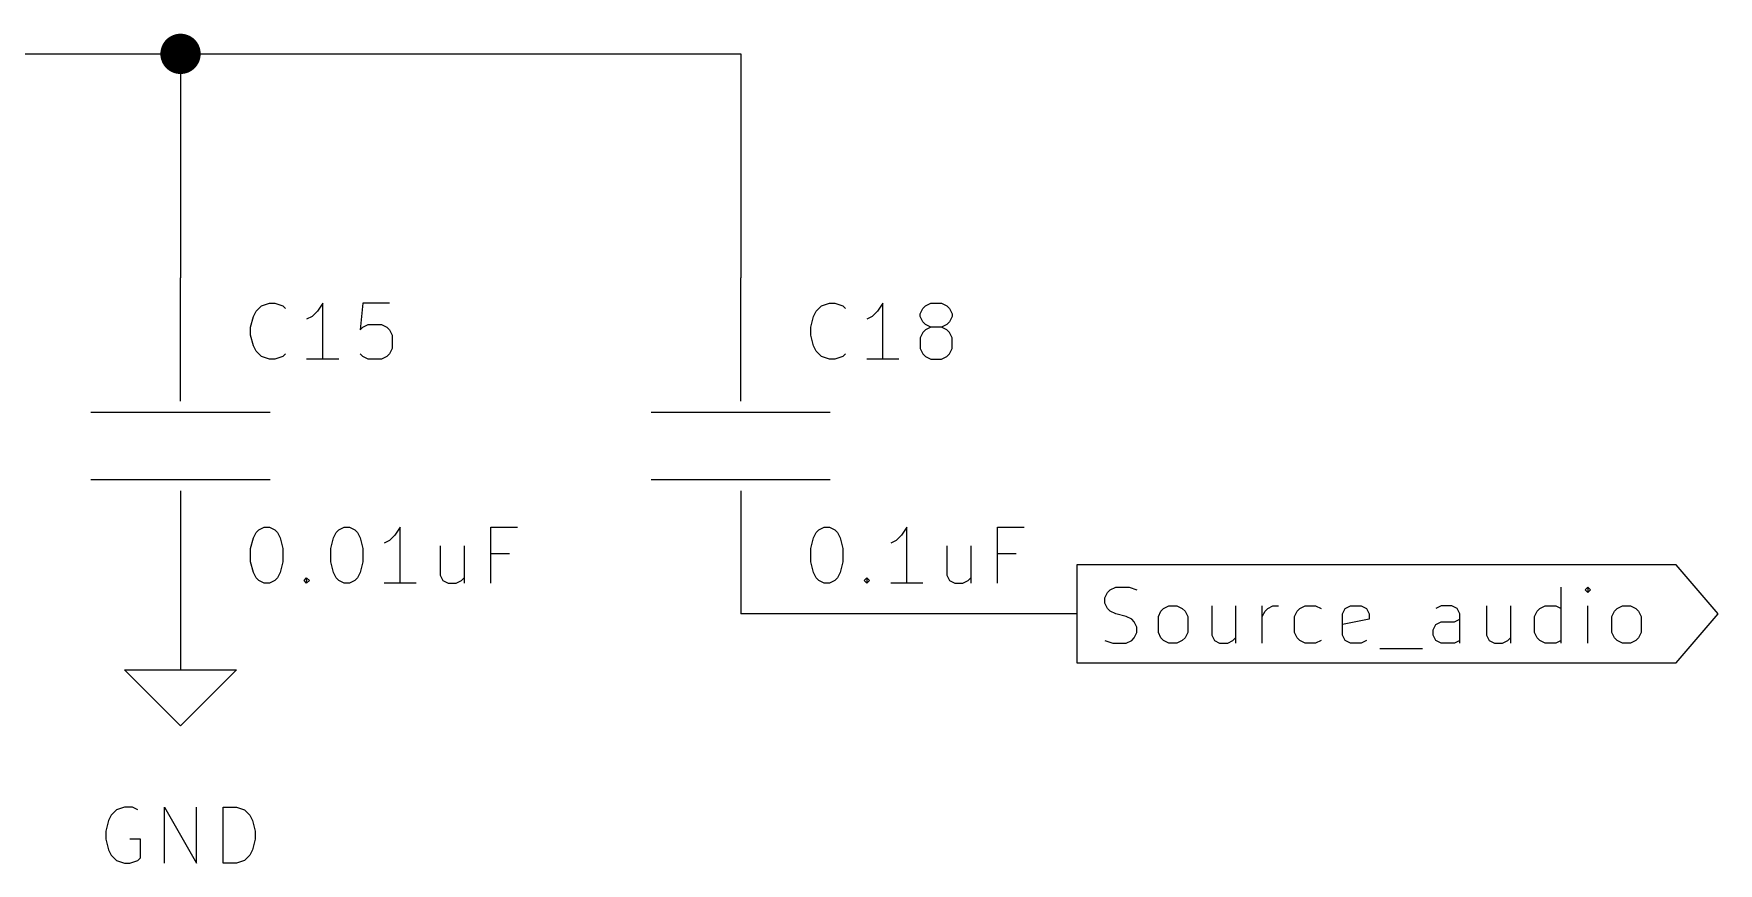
# Model space of a CAD drawing. Extents: x 0.3 to 16.3, y -11.7 to -0.2.
# Drawn here: x 12.844 to 14.348, y -2.823 to -2.082 of the extents above; entities that cross this region are included whole.
import ezdxf

# ---------------------------------------------------------------- set-up
doc = ezdxf.new("R2010")
doc.units = 0
doc.header["$MEASUREMENT"] = 0
doc.layers.add('BLACK', color=7, linetype='CONTINUOUS')

msp = doc.modelspace()

# ---------------------------------------------------------------- linework, layer by layer
at = {"layer": 'BLACK', "linetype": 'CONTINUOUS'}
for p, q in [((12.675, -2.1), (12.975, -2.1)), ((12.975, -2.1), (12.975, -2.3)), ((12.975, -2.1), (13.475, -2.1)), ((13.475, -2.1), (13.475, -2.3)), ((12.975, -2.41), (12.975, -2.3)), ((12.975, -2.41), (12.975, -2.3)), ((13.475, -2.41), (13.475, -2.3)), ((13.04, -2.33452), (13.0424, -2.32976)), ((13.04, -2.33452), (13.0424, -2.32976)), ((13.0424, -2.32976), (13.0472, -2.325)), ((13.0424, -2.32976), (13.0472, -2.325)), ((13.0472, -2.325), (13.0543, -2.32261)), ((13.0472, -2.325), (13.0543, -2.32261)), ((13.0543, -2.32261), (13.0591, -2.32261)), ((13.0543, -2.32261), (13.0591, -2.32261)), ((13.0591, -2.32261), (13.0662, -2.325)), ((13.0591, -2.32261), (13.0662, -2.325)), ((13.0662, -2.325), (13.0686, -2.32737)), ((13.0662, -2.325), (13.0686, -2.32737)), ((13.0972, -2.32976), (13.0924, -2.33452)), ((13.0972, -2.32976), (13.0924, -2.33452)), ((13.1019, -2.32261), (13.0972, -2.32976)), ((13.1019, -2.32261), (13.0972, -2.32976)), ((13.1019, -2.37261), (13.1019, -2.32261)), ((13.1019, -2.37261), (13.1019, -2.32261)), ((13.1376, -2.32261), (13.1353, -2.34642)), ((13.1376, -2.32261), (13.1353, -2.34642)), ((13.1615, -2.32261), (13.1376, -2.32261)), ((13.1615, -2.32261), (13.1376, -2.32261)), ((13.54, -2.33452), (13.5424, -2.32976)), ((13.5424, -2.32976), (13.5472, -2.325)), ((13.5472, -2.325), (13.5543, -2.32261)), ((13.5543, -2.32261), (13.5591, -2.32261)), ((13.5591, -2.32261), (13.5662, -2.325)), ((13.5662, -2.325), (13.5686, -2.32737)), ((13.5972, -2.32976), (13.5924, -2.33452)), ((13.6019, -2.32261), (13.5972, -2.32976)), ((13.6019, -2.37261), (13.6019, -2.32261)), ((13.6353, -2.33214), (13.6376, -2.32737)), ((13.6376, -2.32737), (13.64, -2.325)), ((13.64, -2.325), (13.6448, -2.32261)), ((13.6448, -2.32261), (13.6543, -2.32261)), ((13.6543, -2.32261), (13.6591, -2.325)), ((13.6591, -2.325), (13.6615, -2.32737)), ((13.6615, -2.32737), (13.6638, -2.33214)), ((13.0376, -2.34404), (13.04, -2.33452)), ((13.0376, -2.34404), (13.04, -2.33452)), ((13.0376, -2.35119), (13.0376, -2.34404)), ((13.0376, -2.35119), (13.0376, -2.34404)), ((13.0924, -2.33452), (13.0876, -2.3369)), ((13.0924, -2.33452), (13.0876, -2.3369)), ((13.1353, -2.34642), (13.1376, -2.34404)), ((13.1353, -2.34642), (13.1376, -2.34404)), ((13.1376, -2.34404), (13.1424, -2.34166)), ((13.1376, -2.34404), (13.1424, -2.34166)), ((13.1424, -2.34166), (13.1543, -2.34166)), ((13.1424, -2.34166), (13.1543, -2.34166)), ((13.1543, -2.34166), (13.1591, -2.34404)), ((13.1543, -2.34166), (13.1591, -2.34404)), ((13.1591, -2.34404), (13.1615, -2.34642)), ((13.1591, -2.34404), (13.1615, -2.34642)), ((13.5376, -2.34404), (13.54, -2.33452)), ((13.5376, -2.35119), (13.5376, -2.34404)), ((13.5924, -2.33452), (13.5876, -2.3369)), ((13.6353, -2.33452), (13.6353, -2.33214)), ((13.6376, -2.33928), (13.6353, -2.33452)), ((13.64, -2.34166), (13.6376, -2.33928)), ((13.6448, -2.34404), (13.64, -2.34166)), ((13.6448, -2.34404), (13.64, -2.34642)), ((13.6543, -2.34404), (13.6448, -2.34404)), ((13.6591, -2.34166), (13.6543, -2.34404)), ((13.6591, -2.34642), (13.6543, -2.34404)), ((13.6615, -2.33928), (13.6591, -2.34166)), ((13.6638, -2.33452), (13.6615, -2.33928)), ((13.6638, -2.33214), (13.6638, -2.33452)), ((13.04, -2.36071), (13.0376, -2.35119)), ((13.04, -2.36071), (13.0376, -2.35119)), ((13.0424, -2.36547), (13.04, -2.36071)), ((13.0424, -2.36547), (13.04, -2.36071)), ((13.1615, -2.34642), (13.1638, -2.35119)), ((13.1615, -2.34642), (13.1638, -2.35119)), ((13.1638, -2.35119), (13.1638, -2.36309)), ((13.1638, -2.35119), (13.1638, -2.36309)), ((13.54, -2.36071), (13.5376, -2.35119)), ((13.5424, -2.36547), (13.54, -2.36071)), ((13.6376, -2.3488), (13.6353, -2.35357)), ((13.6353, -2.35357), (13.6353, -2.36309)), ((13.64, -2.34642), (13.6376, -2.3488)), ((13.6615, -2.3488), (13.6591, -2.34642)), ((13.6638, -2.35357), (13.6615, -2.3488)), ((13.6638, -2.36309), (13.6638, -2.35357)), ((13.0472, -2.37023), (13.0424, -2.36547)), ((13.0472, -2.37023), (13.0424, -2.36547)), ((13.0543, -2.37261), (13.0472, -2.37023)), ((13.0543, -2.37261), (13.0472, -2.37023)), ((13.0591, -2.37261), (13.0543, -2.37261)), ((13.0591, -2.37261), (13.0543, -2.37261)), ((13.0662, -2.37023), (13.0591, -2.37261)), ((13.0662, -2.37023), (13.0591, -2.37261)), ((13.0686, -2.36785), (13.0662, -2.37023)), ((13.0686, -2.36785), (13.0662, -2.37023)), ((13.1162, -2.37261), (13.0876, -2.37261)), ((13.1162, -2.37261), (13.0876, -2.37261)), ((13.1376, -2.37023), (13.1353, -2.36785)), ((13.1376, -2.37023), (13.1353, -2.36785)), ((13.1424, -2.37261), (13.1376, -2.37023)), ((13.1424, -2.37261), (13.1376, -2.37023)), ((13.1543, -2.37261), (13.1424, -2.37261)), ((13.1543, -2.37261), (13.1424, -2.37261)), ((13.1591, -2.37023), (13.1543, -2.37261)), ((13.1591, -2.37023), (13.1543, -2.37261)), ((13.1615, -2.36785), (13.1591, -2.37023)), ((13.1615, -2.36785), (13.1591, -2.37023)), ((13.1638, -2.36309), (13.1615, -2.36785)), ((13.1638, -2.36309), (13.1615, -2.36785)), ((13.5472, -2.37023), (13.5424, -2.36547)), ((13.5543, -2.37261), (13.5472, -2.37023)), ((13.5591, -2.37261), (13.5543, -2.37261)), ((13.5662, -2.37023), (13.5591, -2.37261)), ((13.5686, -2.36785), (13.5662, -2.37023)), ((13.6162, -2.37261), (13.5876, -2.37261)), ((13.6353, -2.36309), (13.6376, -2.36785)), ((13.6376, -2.36785), (13.64, -2.37023)), ((13.64, -2.37023), (13.6448, -2.37261)), ((13.6448, -2.37261), (13.6543, -2.37261)), ((13.6543, -2.37261), (13.6591, -2.37023)), ((13.6591, -2.37023), (13.6615, -2.36785)), ((13.6615, -2.36785), (13.6638, -2.36309)), ((12.895, -2.42), (13.055, -2.42)), ((13.395, -2.42), (13.555, -2.42)), ((12.895, -2.48), (13.055, -2.48)), ((13.395, -2.48), (13.555, -2.48)), ((12.975, -2.49), (12.975, -2.6)), ((12.975, -2.49), (12.975, -2.6)), ((13.475, -2.49), (13.475, -2.6)), ((13.0424, -2.52737), (13.0448, -2.525)), ((13.0424, -2.52737), (13.0448, -2.525)), ((13.0448, -2.525), (13.0496, -2.52261)), ((13.0448, -2.525), (13.0496, -2.52261)), ((13.0496, -2.52261), (13.0543, -2.52261)), ((13.0496, -2.52261), (13.0543, -2.52261)), ((13.0543, -2.52261), (13.0591, -2.525)), ((13.0543, -2.52261), (13.0591, -2.525)), ((13.0591, -2.525), (13.0615, -2.52737)), ((13.0591, -2.525), (13.0615, -2.52737)), ((13.1138, -2.52737), (13.1162, -2.525)), ((13.1138, -2.52737), (13.1162, -2.525)), ((13.1162, -2.525), (13.121, -2.52261)), ((13.1162, -2.525), (13.121, -2.52261)), ((13.121, -2.52261), (13.1257, -2.52261)), ((13.121, -2.52261), (13.1257, -2.52261)), ((13.1257, -2.52261), (13.1305, -2.525)), ((13.1257, -2.52261), (13.1305, -2.525)), ((13.1305, -2.525), (13.1329, -2.52737)), ((13.1305, -2.525), (13.1329, -2.52737)), ((13.171, -2.52261), (13.1662, -2.52976)), ((13.171, -2.52261), (13.1662, -2.52976)), ((13.171, -2.57261), (13.171, -2.52261)), ((13.171, -2.57261), (13.171, -2.52261)), ((13.2519, -2.57261), (13.2519, -2.52261)), ((13.2519, -2.52261), (13.2757, -2.52261)), ((13.2519, -2.57261), (13.2519, -2.52261)), ((13.2519, -2.52261), (13.2757, -2.52261)), ((13.5424, -2.52737), (13.5448, -2.525)), ((13.5448, -2.525), (13.5496, -2.52261)), ((13.5496, -2.52261), (13.5543, -2.52261)), ((13.5543, -2.52261), (13.5591, -2.525)), ((13.5591, -2.525), (13.5615, -2.52737)), ((13.6234, -2.52261), (13.6186, -2.52976)), ((13.6234, -2.57261), (13.6234, -2.52261)), ((13.7043, -2.57261), (13.7043, -2.52261)), ((13.7043, -2.52261), (13.7281, -2.52261)), ((13.0376, -2.54166), (13.04, -2.53214)), ((13.0376, -2.54166), (13.04, -2.53214)), ((13.04, -2.53214), (13.0424, -2.52737)), ((13.04, -2.53214), (13.0424, -2.52737)), ((13.0615, -2.52737), (13.0638, -2.53214)), ((13.0615, -2.52737), (13.0638, -2.53214)), ((13.0638, -2.53214), (13.0662, -2.54166)), ((13.0638, -2.53214), (13.0662, -2.54166)), ((13.1091, -2.54166), (13.1115, -2.53214)), ((13.1091, -2.54166), (13.1115, -2.53214)), ((13.1115, -2.53214), (13.1138, -2.52737)), ((13.1115, -2.53214), (13.1138, -2.52737)), ((13.1329, -2.52737), (13.1353, -2.53214)), ((13.1329, -2.52737), (13.1353, -2.53214)), ((13.1353, -2.53214), (13.1376, -2.54166)), ((13.1353, -2.53214), (13.1376, -2.54166)), ((13.1615, -2.53452), (13.1567, -2.5369)), ((13.1615, -2.53452), (13.1567, -2.5369)), ((13.1662, -2.52976), (13.1615, -2.53452)), ((13.1662, -2.52976), (13.1615, -2.53452)), ((13.2067, -2.53928), (13.2067, -2.56547)), ((13.2067, -2.53928), (13.2067, -2.56547)), ((13.2281, -2.53928), (13.2281, -2.57261)), ((13.2281, -2.53928), (13.2281, -2.57261)), ((13.5376, -2.54166), (13.54, -2.53214)), ((13.54, -2.53214), (13.5424, -2.52737)), ((13.5615, -2.52737), (13.5638, -2.53214)), ((13.5638, -2.53214), (13.5662, -2.54166)), ((13.6138, -2.53452), (13.6091, -2.5369)), ((13.6186, -2.52976), (13.6138, -2.53452)), ((13.6591, -2.53928), (13.6591, -2.56547)), ((13.6805, -2.53928), (13.6805, -2.57261)), ((13.0376, -2.55357), (13.0376, -2.54166)), ((13.0376, -2.55357), (13.0376, -2.54166)), ((13.04, -2.56309), (13.0376, -2.55357)), ((13.04, -2.56309), (13.0376, -2.55357)), ((13.0662, -2.55357), (13.0638, -2.56309)), ((13.0662, -2.55357), (13.0638, -2.56309)), ((13.0662, -2.54166), (13.0662, -2.55357)), ((13.0662, -2.54166), (13.0662, -2.55357)), ((13.1091, -2.55357), (13.1091, -2.54166)), ((13.1091, -2.55357), (13.1091, -2.54166)), ((13.1115, -2.56309), (13.1091, -2.55357)), ((13.1115, -2.56309), (13.1091, -2.55357)), ((13.1376, -2.55357), (13.1353, -2.56309)), ((13.1376, -2.55357), (13.1353, -2.56309)), ((13.1376, -2.54166), (13.1376, -2.55357)), ((13.1376, -2.54166), (13.1376, -2.55357)), ((13.2686, -2.54642), (13.2519, -2.54642)), ((13.2686, -2.54642), (13.2519, -2.54642)), ((13.5376, -2.55357), (13.5376, -2.54166)), ((13.54, -2.56309), (13.5376, -2.55357)), ((13.5662, -2.55357), (13.5638, -2.56309)), ((13.5662, -2.54166), (13.5662, -2.55357)), ((13.721, -2.54642), (13.7043, -2.54642)), ((13.0424, -2.56785), (13.04, -2.56309)), ((13.0424, -2.56785), (13.04, -2.56309)), ((13.0448, -2.57023), (13.0424, -2.56785)), ((13.0448, -2.57023), (13.0424, -2.56785)), ((13.0496, -2.57261), (13.0448, -2.57023)), ((13.0496, -2.57261), (13.0448, -2.57023)), ((13.0591, -2.57023), (13.0543, -2.57261)), ((13.0591, -2.57023), (13.0543, -2.57261)), ((13.0615, -2.56785), (13.0591, -2.57023)), ((13.0615, -2.56785), (13.0591, -2.57023)), ((13.0638, -2.56309), (13.0615, -2.56785)), ((13.0638, -2.56309), (13.0615, -2.56785)), ((13.0853, -2.57023), (13.0876, -2.56785)), ((13.0853, -2.57023), (13.0876, -2.56785)), ((13.0876, -2.57261), (13.0853, -2.57023)), ((13.0876, -2.57261), (13.0853, -2.57023)), ((13.0876, -2.56785), (13.09, -2.57023)), ((13.0876, -2.56785), (13.0876, -2.57261)), ((13.0876, -2.56785), (13.09, -2.57023)), ((13.0876, -2.56785), (13.0876, -2.57261)), ((13.09, -2.57023), (13.0876, -2.57261)), ((13.09, -2.57023), (13.0876, -2.57261)), ((13.1138, -2.56785), (13.1115, -2.56309)), ((13.1138, -2.56785), (13.1115, -2.56309)), ((13.1162, -2.57023), (13.1138, -2.56785)), ((13.1162, -2.57023), (13.1138, -2.56785)), ((13.121, -2.57261), (13.1162, -2.57023)), ((13.121, -2.57261), (13.1162, -2.57023)), ((13.1305, -2.57023), (13.1257, -2.57261)), ((13.1305, -2.57023), (13.1257, -2.57261)), ((13.1329, -2.56785), (13.1305, -2.57023)), ((13.1329, -2.56785), (13.1305, -2.57023)), ((13.1353, -2.56309), (13.1329, -2.56785)), ((13.1353, -2.56309), (13.1329, -2.56785)), ((13.2067, -2.56547), (13.2091, -2.57023)), ((13.2067, -2.56547), (13.2091, -2.57023)), ((13.2091, -2.57023), (13.2138, -2.57261)), ((13.2091, -2.57023), (13.2138, -2.57261)), ((13.221, -2.57261), (13.2257, -2.57023)), ((13.221, -2.57261), (13.2257, -2.57023)), ((13.2257, -2.57023), (13.2281, -2.56785)), ((13.2257, -2.57023), (13.2281, -2.56785)), ((13.5424, -2.56785), (13.54, -2.56309)), ((13.5448, -2.57023), (13.5424, -2.56785)), ((13.5496, -2.57261), (13.5448, -2.57023)), ((13.5591, -2.57023), (13.5543, -2.57261)), ((13.5615, -2.56785), (13.5591, -2.57023)), ((13.5638, -2.56309), (13.5615, -2.56785)), ((13.5853, -2.57023), (13.5876, -2.56785)), ((13.5876, -2.57261), (13.5853, -2.57023)), ((13.5876, -2.56785), (13.59, -2.57023)), ((13.5876, -2.56785), (13.5876, -2.57261)), ((13.59, -2.57023), (13.5876, -2.57261)), ((13.6591, -2.56547), (13.6615, -2.57023)), ((13.6615, -2.57023), (13.6662, -2.57261)), ((13.6734, -2.57261), (13.6781, -2.57023)), ((13.6781, -2.57023), (13.6805, -2.56785)), ((14.3101, -2.55624), (13.775, -2.55624)), ((13.775, -2.55624), (13.775, -2.6)), ((14.3476, -2.6), (14.3101, -2.55624)), ((13.0543, -2.57261), (13.0496, -2.57261)), ((13.0543, -2.57261), (13.0496, -2.57261)), ((13.1257, -2.57261), (13.121, -2.57261)), ((13.1257, -2.57261), (13.121, -2.57261)), ((13.1853, -2.57261), (13.1567, -2.57261)), ((13.1853, -2.57261), (13.1567, -2.57261)), ((13.2138, -2.57261), (13.221, -2.57261)), ((13.2138, -2.57261), (13.221, -2.57261)), ((13.5543, -2.57261), (13.5496, -2.57261)), ((13.6376, -2.57261), (13.6091, -2.57261)), ((13.6662, -2.57261), (13.6734, -2.57261)), ((13.8001, -2.58572), (13.8025, -2.58095)), ((13.8001, -2.59048), (13.8001, -2.58572)), ((13.8025, -2.58095), (13.8049, -2.57857)), ((13.8049, -2.57857), (13.8097, -2.57619)), ((13.8097, -2.57619), (13.8216, -2.57619)), ((13.8216, -2.57619), (13.8287, -2.57857)), ((14.2073, -2.62619), (14.2073, -2.57619)), ((14.2311, -2.57619), (14.2287, -2.57857)), ((14.2287, -2.57857), (14.2311, -2.58095)), ((14.2335, -2.57857), (14.2311, -2.57619)), ((14.2311, -2.57619), (14.2311, -2.58095)), ((14.2311, -2.58095), (14.2335, -2.57857)), ((12.975, -2.6), (12.975, -2.65)), ((13.775, -2.6), (13.475, -2.6)), ((13.775, -2.6), (13.775, -2.64376)), ((13.8025, -2.59524), (13.8001, -2.59048)), ((13.8049, -2.59762), (13.8025, -2.59524)), ((13.8097, -2.6), (13.8049, -2.59762)), ((13.8192, -2.60238), (13.8097, -2.6)), ((13.8478, -2.60238), (13.8501, -2.59762)), ((13.8501, -2.59762), (13.8525, -2.59524)), ((13.8525, -2.59524), (13.8573, -2.59286)), ((13.8573, -2.59286), (13.8644, -2.59286)), ((13.8644, -2.59286), (13.8692, -2.59524)), ((13.8692, -2.59524), (13.8716, -2.59762)), ((13.8716, -2.59762), (13.874, -2.60238)), ((13.8954, -2.59286), (13.8954, -2.61905)), ((13.9168, -2.59286), (13.9168, -2.62619)), ((13.9406, -2.62619), (13.9406, -2.59286)), ((13.9406, -2.60238), (13.943, -2.59762)), ((13.943, -2.59762), (13.9454, -2.59524)), ((13.9454, -2.59524), (13.9501, -2.59286)), ((13.9501, -2.59286), (13.9549, -2.59286)), ((13.9692, -2.60238), (13.9716, -2.59762)), ((13.9716, -2.59762), (13.974, -2.59524)), ((13.974, -2.59524), (13.9787, -2.59286)), ((13.9787, -2.59286), (13.9882, -2.59286)), ((13.9882, -2.59286), (13.993, -2.59524)), ((14.0121, -2.6), (14.0144, -2.59524)), ((14.0121, -2.61905), (14.0121, -2.6)), ((14.0144, -2.59524), (14.0192, -2.59286)), ((14.0192, -2.59286), (14.0287, -2.59286)), ((14.0287, -2.59286), (14.0335, -2.59524)), ((14.0335, -2.59524), (14.0359, -2.6)), ((14.0359, -2.6), (14.0359, -2.60476)), ((14.1001, -2.59286), (14.0954, -2.59524)), ((14.1097, -2.59286), (14.1001, -2.59286)), ((14.1144, -2.59524), (14.1097, -2.59286)), ((14.1168, -2.6), (14.1144, -2.59524)), ((14.1168, -2.62619), (14.1168, -2.6)), ((14.1406, -2.59286), (14.1406, -2.61905)), ((14.1621, -2.59286), (14.1621, -2.62619)), ((14.1835, -2.60238), (14.1859, -2.59762)), ((14.1859, -2.59762), (14.1882, -2.59524)), ((14.1882, -2.59524), (14.193, -2.59286)), ((14.193, -2.59286), (14.2025, -2.59286)), ((14.2025, -2.59286), (14.2073, -2.59524)), ((14.2311, -2.62619), (14.2311, -2.59286)), ((14.2525, -2.60238), (14.2549, -2.59762)), ((14.2549, -2.59762), (14.2573, -2.59524)), ((14.2573, -2.59524), (14.2621, -2.59286)), ((14.2621, -2.59286), (14.2692, -2.59286)), ((14.2692, -2.59286), (14.274, -2.59524)), ((14.274, -2.59524), (14.2763, -2.59762)), ((14.2763, -2.59762), (14.2787, -2.60238)), ((14.3101, -2.64376), (14.3476, -2.6)), ((13.824, -2.60476), (13.8192, -2.60238)), ((13.8263, -2.60715), (13.824, -2.60476)), ((13.8287, -2.61191), (13.8263, -2.60715)), ((13.8287, -2.61667), (13.8287, -2.61191)), ((13.8478, -2.61667), (13.8478, -2.60238)), ((13.874, -2.60238), (13.874, -2.61667)), ((13.9692, -2.61667), (13.9692, -2.60238)), ((14.0359, -2.60476), (14.0121, -2.60952)), ((14.093, -2.61429), (14.0954, -2.60952)), ((14.093, -2.61905), (14.093, -2.61429)), ((14.0954, -2.60952), (14.1001, -2.60715)), ((14.1001, -2.60715), (14.1121, -2.60715)), ((14.1121, -2.60715), (14.1168, -2.60476)), ((14.1835, -2.61667), (14.1835, -2.60238)), ((14.2525, -2.61667), (14.2525, -2.60238)), ((14.2787, -2.60238), (14.2787, -2.61667)), ((13.8001, -2.62381), (13.8073, -2.62619)), ((13.8073, -2.62619), (13.8192, -2.62619)), ((13.8192, -2.62619), (13.824, -2.62381)), ((13.824, -2.62381), (13.8263, -2.62143)), ((13.8263, -2.62143), (13.8287, -2.61667)), ((13.8501, -2.62143), (13.8478, -2.61667)), ((13.8525, -2.62381), (13.8501, -2.62143)), ((13.8573, -2.62619), (13.8525, -2.62381)), ((13.8644, -2.62619), (13.8573, -2.62619)), ((13.8692, -2.62381), (13.8644, -2.62619)), ((13.8716, -2.62143), (13.8692, -2.62381)), ((13.874, -2.61667), (13.8716, -2.62143)), ((13.8954, -2.61905), (13.8978, -2.62381)), ((13.8978, -2.62381), (13.9025, -2.62619)), ((13.9025, -2.62619), (13.9097, -2.62619)), ((13.9097, -2.62619), (13.9144, -2.62381)), ((13.9144, -2.62381), (13.9168, -2.62143)), ((13.9716, -2.62143), (13.9692, -2.61667)), ((13.974, -2.62381), (13.9716, -2.62143)), ((13.9787, -2.62619), (13.974, -2.62381)), ((13.9882, -2.62619), (13.9787, -2.62619)), ((13.993, -2.62381), (13.9882, -2.62619)), ((14.0144, -2.62381), (14.0121, -2.61905)), ((14.0192, -2.62619), (14.0144, -2.62381)), ((14.0287, -2.62619), (14.0192, -2.62619)), ((14.0335, -2.62381), (14.0287, -2.62619)), ((14.0454, -2.63095), (14.0835, -2.63095)), ((14.0954, -2.62381), (14.093, -2.61905)), ((14.1001, -2.62619), (14.0954, -2.62381)), ((14.1121, -2.62619), (14.1001, -2.62619)), ((14.1168, -2.62381), (14.1121, -2.62619)), ((14.1406, -2.61905), (14.143, -2.62381)), ((14.143, -2.62381), (14.1478, -2.62619)), ((14.1478, -2.62619), (14.1549, -2.62619)), ((14.1549, -2.62619), (14.1597, -2.62381)), ((14.1597, -2.62381), (14.1621, -2.62143)), ((14.1859, -2.62143), (14.1835, -2.61667)), ((14.1882, -2.62381), (14.1859, -2.62143)), ((14.193, -2.62619), (14.1882, -2.62381)), ((14.2025, -2.62619), (14.193, -2.62619)), ((14.2073, -2.62381), (14.2025, -2.62619)), ((14.2549, -2.62143), (14.2525, -2.61667)), ((14.2573, -2.62381), (14.2549, -2.62143)), ((14.2621, -2.62619), (14.2573, -2.62381)), ((14.2692, -2.62619), (14.2621, -2.62619)), ((14.274, -2.62381), (14.2692, -2.62619)), ((14.2763, -2.62143), (14.274, -2.62381)), ((14.2787, -2.61667), (14.2763, -2.62143)), ((13.775, -2.64376), (14.3101, -2.64376)), ((12.975, -2.7), (12.925, -2.65)), ((12.925, -2.65), (12.975, -2.65)), ((12.975, -2.65), (13.025, -2.65)), ((13.025, -2.65), (12.975, -2.7)), ((12.9131, -2.77976), (12.9107, -2.78452)), ((12.9131, -2.77976), (12.9107, -2.78452)), ((12.9179, -2.775), (12.9131, -2.77976)), ((12.9179, -2.775), (12.9131, -2.77976)), ((12.925, -2.77261), (12.9179, -2.775)), ((12.925, -2.77261), (12.9179, -2.775)), ((12.9321, -2.77261), (12.925, -2.77261)), ((12.9321, -2.77261), (12.925, -2.77261)), ((12.9369, -2.775), (12.9321, -2.77261)), ((12.9369, -2.775), (12.9321, -2.77261)), ((12.9607, -2.82261), (12.9607, -2.77261)), ((12.9607, -2.77261), (12.9893, -2.82261)), ((12.9607, -2.82261), (12.9607, -2.77261)), ((12.9607, -2.77261), (12.9893, -2.82261)), ((12.9893, -2.82261), (12.9893, -2.77261)), ((12.9893, -2.82261), (12.9893, -2.77261)), ((13.0131, -2.82261), (13.0131, -2.77261)), ((13.0131, -2.77261), (13.025, -2.77261)), ((13.0131, -2.82261), (13.0131, -2.77261)), ((13.0131, -2.77261), (13.025, -2.77261)), ((13.025, -2.77261), (13.0321, -2.775)), ((13.025, -2.77261), (13.0321, -2.775)), ((13.0321, -2.775), (13.0369, -2.77976)), ((13.0321, -2.775), (13.0369, -2.77976)), ((13.0369, -2.77976), (13.0393, -2.78452)), ((13.0369, -2.77976), (13.0393, -2.78452)), ((12.9107, -2.78452), (12.9083, -2.79404)), ((12.9107, -2.78452), (12.9083, -2.79404)), ((12.9083, -2.79404), (12.9083, -2.80119)), ((12.9083, -2.79404), (12.9083, -2.80119)), ((13.0393, -2.78452), (13.0417, -2.79404)), ((13.0393, -2.78452), (13.0417, -2.79404)), ((13.0417, -2.79404), (13.0417, -2.80119)), ((13.0417, -2.79404), (13.0417, -2.80119)), ((12.9083, -2.80119), (12.9107, -2.81071)), ((12.9083, -2.80119), (12.9107, -2.81071)), ((12.9107, -2.81071), (12.9131, -2.81547)), ((12.9107, -2.81071), (12.9131, -2.81547)), ((12.9393, -2.80119), (12.9298, -2.80119)), ((12.9393, -2.80119), (12.9298, -2.80119)), ((12.9393, -2.81785), (12.9393, -2.80119)), ((12.9393, -2.81785), (12.9393, -2.80119)), ((13.0393, -2.81071), (13.0369, -2.81547)), ((13.0393, -2.81071), (13.0369, -2.81547)), ((13.0417, -2.80119), (13.0393, -2.81071)), ((13.0417, -2.80119), (13.0393, -2.81071)), ((12.9131, -2.81547), (12.9179, -2.82023)), ((12.9131, -2.81547), (12.9179, -2.82023)), ((12.9179, -2.82023), (12.925, -2.82261)), ((12.9179, -2.82023), (12.925, -2.82261)), ((12.925, -2.82261), (12.9298, -2.82261)), ((12.925, -2.82261), (12.9298, -2.82261)), ((12.9298, -2.82261), (12.9369, -2.82023)), ((12.9298, -2.82261), (12.9369, -2.82023)), ((12.9369, -2.82023), (12.9393, -2.81785)), ((12.9369, -2.82023), (12.9393, -2.81785)), ((13.025, -2.82261), (13.0131, -2.82261)), ((13.025, -2.82261), (13.0131, -2.82261)), ((13.0321, -2.82023), (13.025, -2.82261)), ((13.0321, -2.82023), (13.025, -2.82261)), ((13.0369, -2.81547), (13.0321, -2.82023)), ((13.0369, -2.81547), (13.0321, -2.82023))]:
    msp.add_line(p, q, dxfattribs=at)
at = {"layer": 'BLACK', "const_width": 0.018}
msp.add_lwpolyline([(12.966, -2.1, 1), (12.984, -2.1, 1)], format="xyb", close=True, dxfattribs=at)

doc.saveas('drawing.dxf')
